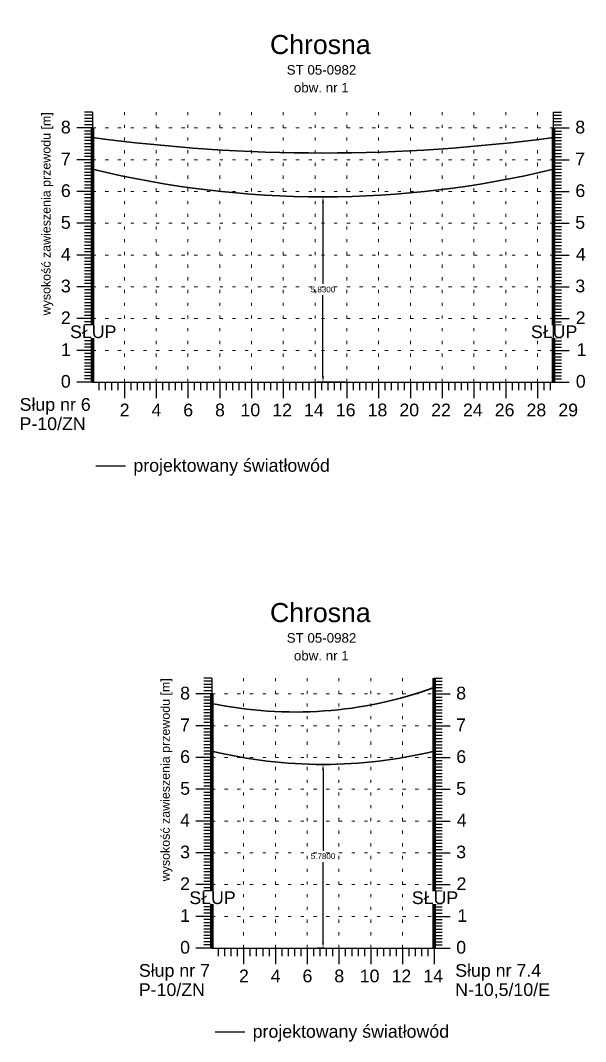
# Model space of a CAD drawing. Header units: metres. Extents: x -870 to 439, y 1328 to 1364.
# Drawn here: x -582.26 to -564.48, y 1330.96 to 1363.1 of the extents above; entities that cross this region are included whole.
import ezdxf

# ---------------------------------------------------------------- set-up
doc = ezdxf.new("R2010")
doc.units = ezdxf.units.M
doc.header["$MEASUREMENT"] = 0
doc.linetypes.add('ACAD_ISO07W100', pattern=[3, 0, -3])
doc.styles.get("Standard").update_dxf_attribs({"font": 'arial.ttf'})
doc.dimstyles.get("Standard").update_dxf_attribs({"dimtxt": 0.18, "dimasz": 0.18, "dimexe": 0.18, "dimexo": 0.0625, "dimgap": 0.09, "dimtad": 0, "dimtih": 1, "dimtoh": 1, "dimdec": 4, "dimzin": 0, "dimdsep": 46, "dimtxsty": 'Standard', "dimcen": 0.09, "dimadec": 0, "dimazin": 0, "dimtfac": 1, "dimtdec": 4, "dimtofl": 0, "dimtmove": 0, "dimatfit": 3, "dimfxl": 1, "dimtolj": 1, "dimtzin": 0, "dimarcsym": 0})

# ---------------------------------------------------------------- blocks, each defined once
blk = doc.blocks.new('*D46')
at = {"color": 0, "lineweight": -2}
for p, q in [((-572.801, 1357.543), (-572.919, 1357.543)), ((-572.739, 1357.363), (-572.739, 1354.809)), ((-572.739, 1351.893), (-572.739, 1354.446)), ((-572.051, 1351.713), (-572.919, 1351.713))]:
    blk.add_line(p, q, dxfattribs=at)
at = {"color": 0}
for points in [[(-572.709, 1357.363), (-572.769, 1357.363), (-572.739, 1357.543)], [(-572.769, 1351.893), (-572.709, 1351.893), (-572.739, 1351.713)]]:
    blk.add_solid(points, dxfattribs=at)
at = {"layer": 'Defpoints', "color": 0}
for p in [(-572.739, 1357.543), (-572.739, 1351.713), (-571.989, 1351.713)]:
    blk.add_point(p, dxfattribs=at)
at = {"color": 0, "lineweight": 25, "insert": (-572.739, 1354.628), "char_height": 0.18, "attachment_point": 5}
blk.add_mtext('\\A1;5.8300', dxfattribs=at)
blk = doc.blocks.new('*D47')
at = {"color": 0, "lineweight": -2}
for p, q in [((-572.799, 1339.683), (-572.917, 1339.683)), ((-572.737, 1339.503), (-572.737, 1336.975)), ((-572.737, 1334.083), (-572.737, 1336.611)), ((-572.699, 1333.903), (-572.917, 1333.903))]:
    blk.add_line(p, q, dxfattribs=at)
at = {"color": 0}
for points in [[(-572.707, 1339.503), (-572.767, 1339.503), (-572.737, 1339.683)], [(-572.767, 1334.083), (-572.707, 1334.083), (-572.737, 1333.903)]]:
    blk.add_solid(points, dxfattribs=at)
at = {"layer": 'Defpoints', "color": 0}
for p in [(-572.737, 1339.683), (-572.737, 1333.903), (-572.637, 1333.903)]:
    blk.add_point(p, dxfattribs=at)
at = {"color": 0, "lineweight": 25, "insert": (-572.737, 1336.793), "char_height": 0.18, "attachment_point": 5}
blk.add_mtext('\\A1;5.7800', dxfattribs=at)

msp = doc.modelspace()

# ---------------------------------------------------------------- linework, layer by layer
for p, q in [((-579.98896, 1360.21252), (-580.23896, 1360.21252)), ((-579.98896, 1360.21252), (-579.98896, 1351.71252)), ((-565.48896, 1360.21252), (-565.23896, 1360.21252)), ((-579.98896, 1360.11252), (-580.23896, 1360.11252)), ((-579.98896, 1360.01252), (-580.23896, 1360.01252)), ((-579.98896, 1359.91252), (-580.23896, 1359.91252)), ((-565.48896, 1360.11252), (-565.23896, 1360.11252)), ((-565.48896, 1360.01252), (-565.23896, 1360.01252)), ((-565.48896, 1359.91252), (-565.23896, 1359.91252)), ((-579.98896, 1359.71252), (-580.48896, 1359.71252)), ((-579.98896, 1359.71252), (-580.48896, 1359.71252)), ((-579.98896, 1359.81252), (-580.23896, 1359.81252)), ((-579.98896, 1359.61252), (-580.23896, 1359.61252)), ((-565.48896, 1359.81252), (-565.23896, 1359.81252)), ((-565.48896, 1359.71252), (-564.98896, 1359.71252)), ((-565.48896, 1359.71252), (-564.98896, 1359.71252)), ((-565.48896, 1359.61252), (-565.23896, 1359.61252)), ((-579.98896, 1359.51252), (-580.23896, 1359.51252)), ((-579.98896, 1359.41252), (-580.23896, 1359.41252)), ((-579.98896, 1359.31252), (-580.23896, 1359.31252)), ((-565.48896, 1359.51252), (-565.23896, 1359.51252)), ((-565.48896, 1359.41252), (-565.23896, 1359.41252)), ((-565.48896, 1359.31252), (-565.23896, 1359.31252)), ((-579.98896, 1359.21252), (-580.23896, 1359.21252)), ((-579.98896, 1359.11252), (-580.23896, 1359.11252)), ((-579.98896, 1359.01252), (-580.23896, 1359.01252)), ((-579.98896, 1358.91252), (-580.23896, 1358.91252)), ((-565.48896, 1359.21252), (-565.23896, 1359.21252)), ((-565.48896, 1359.11252), (-565.23896, 1359.11252)), ((-565.48896, 1359.01252), (-565.23896, 1359.01252)), ((-565.48896, 1358.91252), (-565.23896, 1358.91252)), ((-579.98896, 1358.71252), (-580.48896, 1358.71252)), ((-579.98896, 1358.71252), (-580.48896, 1358.71252)), ((-579.98896, 1358.81252), (-580.23896, 1358.81252)), ((-579.98896, 1358.61252), (-580.23896, 1358.61252)), ((-565.48896, 1358.81252), (-565.23896, 1358.81252)), ((-565.48896, 1358.71252), (-564.98896, 1358.71252)), ((-565.48896, 1358.71252), (-564.98896, 1358.71252)), ((-565.48896, 1358.61252), (-565.23896, 1358.61252)), ((-579.98896, 1358.51252), (-580.23896, 1358.51252)), ((-579.98896, 1358.41252), (-580.23896, 1358.41252)), ((-579.98896, 1358.31252), (-580.23896, 1358.31252)), ((-565.48896, 1358.51252), (-565.23896, 1358.51252)), ((-565.48896, 1358.41252), (-565.23896, 1358.41252)), ((-565.48896, 1358.31252), (-565.23896, 1358.31252)), ((-579.98896, 1358.21252), (-580.23896, 1358.21252)), ((-579.98896, 1358.11252), (-580.23896, 1358.11252)), ((-579.98896, 1358.01252), (-580.23896, 1358.01252)), ((-565.48896, 1358.21252), (-565.23896, 1358.21252)), ((-565.48896, 1358.11252), (-565.23896, 1358.11252)), ((-565.48896, 1358.01252), (-565.23896, 1358.01252)), ((-579.98896, 1357.71252), (-580.48896, 1357.71252)), ((-579.98896, 1357.71252), (-580.48896, 1357.71252)), ((-579.98896, 1357.91252), (-580.23896, 1357.91252)), ((-579.98896, 1357.81252), (-580.23896, 1357.81252)), ((-565.48896, 1357.91252), (-565.23896, 1357.91252)), ((-565.48896, 1357.81252), (-565.23896, 1357.81252)), ((-565.48896, 1357.71252), (-564.98896, 1357.71252)), ((-565.48896, 1357.71252), (-564.98896, 1357.71252)), ((-579.98896, 1357.61252), (-580.23896, 1357.61252)), ((-579.98896, 1357.51252), (-580.23896, 1357.51252)), ((-579.98896, 1357.41252), (-580.23896, 1357.41252)), ((-579.98896, 1357.31252), (-580.23896, 1357.31252)), ((-565.48896, 1357.61252), (-565.23896, 1357.61252)), ((-565.48896, 1357.51252), (-565.23896, 1357.51252)), ((-565.48896, 1357.41252), (-565.23896, 1357.41252)), ((-565.48896, 1357.31252), (-565.23896, 1357.31252)), ((-579.98896, 1357.21252), (-580.23896, 1357.21252)), ((-579.98896, 1357.11252), (-580.23896, 1357.11252)), ((-579.98896, 1357.01252), (-580.23896, 1357.01252)), ((-565.48896, 1357.21252), (-565.23896, 1357.21252)), ((-565.48896, 1357.11252), (-565.23896, 1357.11252)), ((-565.48896, 1357.01252), (-565.23896, 1357.01252)), ((-579.98896, 1356.71252), (-580.48896, 1356.71252)), ((-579.98896, 1356.71252), (-580.48896, 1356.71252)), ((-579.98896, 1356.91252), (-580.23896, 1356.91252)), ((-579.98896, 1356.81252), (-580.23896, 1356.81252)), ((-565.48896, 1356.91252), (-565.23896, 1356.91252)), ((-565.48896, 1356.81252), (-565.23896, 1356.81252)), ((-565.48896, 1356.71252), (-564.98896, 1356.71252)), ((-565.48896, 1356.71252), (-564.98896, 1356.71252)), ((-579.98896, 1356.61252), (-580.23896, 1356.61252)), ((-579.98896, 1356.51252), (-580.23896, 1356.51252)), ((-579.98896, 1356.41252), (-580.23896, 1356.41252)), ((-565.48896, 1356.61252), (-565.23896, 1356.61252)), ((-565.48896, 1356.51252), (-565.23896, 1356.51252)), ((-565.48896, 1356.41252), (-565.23896, 1356.41252)), ((-579.98896, 1356.31252), (-580.23896, 1356.31252)), ((-579.98896, 1356.21252), (-580.23896, 1356.21252)), ((-579.98896, 1356.11252), (-580.23896, 1356.11252)), ((-579.98896, 1356.01252), (-580.23896, 1356.01252)), ((-565.48896, 1356.31252), (-565.23896, 1356.31252)), ((-565.48896, 1356.21252), (-565.23896, 1356.21252)), ((-565.48896, 1356.11252), (-565.23896, 1356.11252)), ((-565.48896, 1356.01252), (-565.23896, 1356.01252)), ((-579.98896, 1355.71252), (-580.48896, 1355.71252)), ((-579.98896, 1355.71252), (-580.48896, 1355.71252)), ((-579.98896, 1355.91252), (-580.23896, 1355.91252)), ((-579.98896, 1355.81252), (-580.23896, 1355.81252)), ((-565.48896, 1355.91252), (-565.23896, 1355.91252)), ((-565.48896, 1355.81252), (-565.23896, 1355.81252)), ((-565.48896, 1355.71252), (-564.98896, 1355.71252)), ((-565.48896, 1355.71252), (-564.98896, 1355.71252)), ((-579.98896, 1355.61252), (-580.23896, 1355.61252)), ((-579.98896, 1355.51252), (-580.23896, 1355.51252)), ((-579.98896, 1355.41252), (-580.23896, 1355.41252)), ((-565.48896, 1355.61252), (-565.23896, 1355.61252)), ((-565.48896, 1355.51252), (-565.23896, 1355.51252)), ((-565.48896, 1355.41252), (-565.23896, 1355.41252)), ((-579.98896, 1355.31252), (-580.23896, 1355.31252)), ((-579.98896, 1355.21252), (-580.23896, 1355.21252)), ((-579.98896, 1355.11252), (-580.23896, 1355.11252)), ((-565.48896, 1355.31252), (-565.23896, 1355.31252)), ((-565.48896, 1355.21252), (-565.23896, 1355.21252)), ((-565.48896, 1355.11252), (-565.23896, 1355.11252)), ((-579.98896, 1355.01252), (-580.23896, 1355.01252)), ((-579.98896, 1354.91252), (-580.23896, 1354.91252)), ((-579.98896, 1354.81252), (-580.23896, 1354.81252)), ((-565.48896, 1355.01252), (-565.23896, 1355.01252)), ((-565.48896, 1354.91252), (-565.23896, 1354.91252)), ((-565.48896, 1354.81252), (-565.23896, 1354.81252)), ((-579.98896, 1354.71252), (-580.48896, 1354.71252)), ((-579.98896, 1354.71252), (-580.48896, 1354.71252)), ((-579.98896, 1354.61252), (-580.23896, 1354.61252)), ((-579.98896, 1354.51252), (-580.23896, 1354.51252)), ((-579.98896, 1354.41252), (-580.23896, 1354.41252)), ((-565.48896, 1354.71252), (-564.98896, 1354.71252)), ((-565.48896, 1354.71252), (-564.98896, 1354.71252)), ((-565.48896, 1354.61252), (-565.23896, 1354.61252)), ((-565.48896, 1354.51252), (-565.23896, 1354.51252)), ((-565.48896, 1354.41252), (-565.23896, 1354.41252)), ((-579.98896, 1354.31252), (-580.23896, 1354.31252)), ((-579.98896, 1354.21252), (-580.23896, 1354.21252)), ((-579.98896, 1354.11252), (-580.23896, 1354.11252)), ((-565.48896, 1354.31252), (-565.23896, 1354.31252)), ((-565.48896, 1354.21252), (-565.23896, 1354.21252)), ((-565.48896, 1354.11252), (-565.23896, 1354.11252)), ((-579.98896, 1354.01252), (-580.23896, 1354.01252)), ((-579.98896, 1353.91252), (-580.23896, 1353.91252)), ((-579.98896, 1353.81252), (-580.23896, 1353.81252)), ((-565.48896, 1354.01252), (-565.23896, 1354.01252)), ((-565.48896, 1353.91252), (-565.23896, 1353.91252)), ((-565.48896, 1353.81252), (-565.23896, 1353.81252)), ((-579.98896, 1353.71252), (-580.48896, 1353.71252)), ((-579.98896, 1353.71252), (-580.48896, 1353.71252)), ((-579.98896, 1353.61252), (-580.23896, 1353.61252)), ((-579.98896, 1353.51252), (-580.23896, 1353.51252)), ((-565.48896, 1353.71252), (-564.98896, 1353.71252)), ((-565.48896, 1353.71252), (-564.98896, 1353.71252)), ((-565.48896, 1353.61252), (-565.23896, 1353.61252)), ((-565.48896, 1353.51252), (-565.23896, 1353.51252)), ((-579.98896, 1353.41252), (-580.23896, 1353.41252)), ((-579.98896, 1353.31252), (-580.23896, 1353.31252)), ((-579.98896, 1353.21252), (-580.23896, 1353.21252)), ((-565.48896, 1353.41252), (-565.23896, 1353.41252)), ((-565.48896, 1353.31252), (-565.23896, 1353.31252)), ((-565.48896, 1353.21252), (-565.23896, 1353.21252)), ((-579.98896, 1353.11252), (-580.23896, 1353.11252)), ((-579.98896, 1353.01252), (-580.23896, 1353.01252)), ((-579.98896, 1352.91252), (-580.23896, 1352.91252)), ((-579.98896, 1352.81252), (-580.23896, 1352.81252)), ((-565.48896, 1353.11252), (-565.23896, 1353.11252)), ((-565.48896, 1353.01252), (-565.23896, 1353.01252)), ((-565.48896, 1352.91252), (-565.23896, 1352.91252)), ((-565.48896, 1352.81252), (-565.23896, 1352.81252)), ((-579.98896, 1352.71252), (-580.48896, 1352.71252)), ((-579.98896, 1352.71252), (-580.48896, 1352.71252)), ((-579.98896, 1352.61252), (-580.23896, 1352.61252)), ((-579.98896, 1352.51252), (-580.23896, 1352.51252)), ((-565.48896, 1352.71252), (-564.98896, 1352.71252)), ((-565.48896, 1352.71252), (-564.98896, 1352.71252)), ((-565.48896, 1352.61252), (-565.23896, 1352.61252)), ((-565.48896, 1352.51252), (-565.23896, 1352.51252)), ((-579.98896, 1352.41252), (-580.23896, 1352.41252)), ((-579.98896, 1352.31252), (-580.23896, 1352.31252)), ((-579.98896, 1352.21252), (-580.23896, 1352.21252)), ((-565.48896, 1352.41252), (-565.23896, 1352.41252)), ((-565.48896, 1352.31252), (-565.23896, 1352.31252)), ((-565.48896, 1352.21252), (-565.23896, 1352.21252)), ((-579.98896, 1352.11252), (-580.23896, 1352.11252)), ((-579.98896, 1352.01252), (-580.23896, 1352.01252)), ((-579.98896, 1351.91252), (-580.23896, 1351.91252)), ((-565.48896, 1352.11252), (-565.23896, 1352.11252)), ((-565.48896, 1352.01252), (-565.23896, 1352.01252)), ((-565.48896, 1351.91252), (-565.23896, 1351.91252)), ((-579.98896, 1351.71252), (-580.48896, 1351.71252)), ((-579.98896, 1351.81252), (-580.23896, 1351.81252)), ((-579.98896, 1351.71252), (-580.23896, 1351.71252)), ((-579.98896, 1351.71252), (-564.98896, 1351.71252)), ((-579.78896, 1351.71252), (-579.78896, 1351.46252)), ((-579.58896, 1351.71252), (-579.58896, 1351.46252)), ((-579.38896, 1351.71252), (-579.38896, 1351.46252)), ((-579.18896, 1351.71252), (-579.18896, 1351.46252)), ((-578.98896, 1351.71252), (-578.98896, 1351.21252)), ((-578.78896, 1351.71252), (-578.78896, 1351.46252)), ((-578.58896, 1351.71252), (-578.58896, 1351.46252)), ((-578.38896, 1351.71252), (-578.38896, 1351.46252)), ((-578.18896, 1351.71252), (-578.18896, 1351.46252)), ((-577.98896, 1351.71252), (-577.98896, 1351.21252)), ((-577.78896, 1351.71252), (-577.78896, 1351.46252)), ((-577.58896, 1351.71252), (-577.58896, 1351.46252)), ((-577.38896, 1351.71252), (-577.38896, 1351.46252)), ((-577.18896, 1351.71252), (-577.18896, 1351.46252)), ((-576.98896, 1351.71252), (-576.98896, 1351.21252)), ((-576.78896, 1351.71252), (-576.78896, 1351.46252)), ((-576.58896, 1351.71252), (-576.58896, 1351.46252)), ((-576.38896, 1351.71252), (-576.38896, 1351.46252)), ((-576.18896, 1351.71252), (-576.18896, 1351.46252)), ((-575.98896, 1351.71252), (-575.98896, 1351.21252)), ((-575.78896, 1351.71252), (-575.78896, 1351.46252)), ((-575.58896, 1351.71252), (-575.58896, 1351.46252)), ((-575.38896, 1351.71252), (-575.38896, 1351.46252)), ((-575.18896, 1351.71252), (-575.18896, 1351.46252)), ((-574.98896, 1351.71252), (-574.98896, 1351.21252)), ((-574.78896, 1351.71252), (-574.78896, 1351.46252)), ((-574.58896, 1351.71252), (-574.58896, 1351.46252)), ((-574.38896, 1351.71252), (-574.38896, 1351.46252)), ((-574.18896, 1351.71252), (-574.18896, 1351.46252)), ((-573.98896, 1351.71252), (-573.98896, 1351.21252)), ((-573.78896, 1351.71252), (-573.78896, 1351.46252)), ((-573.58896, 1351.71252), (-573.58896, 1351.46252)), ((-573.38896, 1351.71252), (-573.38896, 1351.46252)), ((-573.18896, 1351.71252), (-573.18896, 1351.46252)), ((-572.98896, 1351.71252), (-572.98896, 1351.21252)), ((-572.78896, 1351.71252), (-572.78896, 1351.46252)), ((-572.58896, 1351.71252), (-572.58896, 1351.46252)), ((-572.38896, 1351.71252), (-572.38896, 1351.46252)), ((-572.18896, 1351.71252), (-572.18896, 1351.46252)), ((-571.98896, 1351.71252), (-571.98896, 1351.21252)), ((-571.78896, 1351.71252), (-571.78896, 1351.46252)), ((-571.58896, 1351.71252), (-571.58896, 1351.46252)), ((-571.38896, 1351.71252), (-571.38896, 1351.46252)), ((-571.18896, 1351.71252), (-571.18896, 1351.46252)), ((-570.98896, 1351.71252), (-570.98896, 1351.21252)), ((-570.78896, 1351.71252), (-570.78896, 1351.46252)), ((-570.58896, 1351.71252), (-570.58896, 1351.46252)), ((-570.38896, 1351.71252), (-570.38896, 1351.46252)), ((-570.18896, 1351.71252), (-570.18896, 1351.46252)), ((-569.98896, 1351.71252), (-569.98896, 1351.21252)), ((-569.78896, 1351.71252), (-569.78896, 1351.46252)), ((-569.58896, 1351.71252), (-569.58896, 1351.46252)), ((-569.38896, 1351.71252), (-569.38896, 1351.46252)), ((-569.18896, 1351.71252), (-569.18896, 1351.46252)), ((-568.98896, 1351.71252), (-568.98896, 1351.21252)), ((-568.78896, 1351.71252), (-568.78896, 1351.46252)), ((-568.58896, 1351.71252), (-568.58896, 1351.46252)), ((-568.38896, 1351.71252), (-568.38896, 1351.46252)), ((-568.18896, 1351.71252), (-568.18896, 1351.46252)), ((-567.98896, 1351.71252), (-567.98896, 1351.21252)), ((-567.78896, 1351.71252), (-567.78896, 1351.46252)), ((-567.58896, 1351.71252), (-567.58896, 1351.46252)), ((-567.38896, 1351.71252), (-567.38896, 1351.46252)), ((-567.18896, 1351.71252), (-567.18896, 1351.46252)), ((-566.98896, 1351.71252), (-566.98896, 1351.21252)), ((-566.78896, 1351.71252), (-566.78896, 1351.46252)), ((-566.58896, 1351.71252), (-566.58896, 1351.46252)), ((-566.38896, 1351.71252), (-566.38896, 1351.46252)), ((-566.18896, 1351.71252), (-566.18896, 1351.46252)), ((-565.98896, 1351.71252), (-565.98896, 1351.21252)), ((-565.78896, 1351.71252), (-565.78896, 1351.46252)), ((-565.58896, 1351.71252), (-565.58896, 1351.46252)), ((-565.48896, 1351.81252), (-565.23896, 1351.81252)), ((-576.23661, 1342.40278), (-576.48661, 1342.40278)), ((-576.23661, 1342.30278), (-576.48661, 1342.30278)), ((-576.23661, 1342.20278), (-576.48661, 1342.20278)), ((-576.23661, 1342.40278), (-576.23661, 1333.90278)), ((-569.23661, 1342.40278), (-569.23661, 1333.90278)), ((-569.23661, 1342.40278), (-568.98661, 1342.40278)), ((-569.23661, 1342.30278), (-568.98661, 1342.30278)), ((-569.23661, 1342.20278), (-568.98661, 1342.20278)), ((-576.23661, 1341.90278), (-576.73661, 1341.90278)), ((-576.23661, 1341.90278), (-576.73661, 1341.90278)), ((-576.23661, 1342.10278), (-576.48661, 1342.10278)), ((-576.23661, 1342.00278), (-576.48661, 1342.00278)), ((-569.23661, 1342.10278), (-568.98661, 1342.10278)), ((-569.23661, 1342.00278), (-568.98661, 1342.00278)), ((-569.23661, 1341.90278), (-568.73661, 1341.90278)), ((-569.23661, 1341.90278), (-568.73661, 1341.90278)), ((-576.23661, 1341.80278), (-576.48661, 1341.80278)), ((-576.23661, 1341.70278), (-576.48661, 1341.70278)), ((-576.23661, 1341.60278), (-576.48661, 1341.60278)), ((-569.23661, 1341.80278), (-568.98661, 1341.80278)), ((-569.23661, 1341.70278), (-568.98661, 1341.70278)), ((-569.23661, 1341.60278), (-568.98661, 1341.60278)), ((-576.23661, 1341.50278), (-576.48661, 1341.50278)), ((-576.23661, 1341.40278), (-576.48661, 1341.40278)), ((-576.23661, 1341.30278), (-576.48661, 1341.30278)), ((-569.23661, 1341.50278), (-568.98661, 1341.50278)), ((-569.23661, 1341.40278), (-568.98661, 1341.40278)), ((-569.23661, 1341.30278), (-568.98661, 1341.30278)), ((-576.23661, 1341.20278), (-576.48661, 1341.20278)), ((-576.23661, 1341.10278), (-576.48661, 1341.10278)), ((-576.23661, 1341.00278), (-576.48661, 1341.00278)), ((-569.23661, 1341.20278), (-568.98661, 1341.20278)), ((-569.23661, 1341.10278), (-568.98661, 1341.10278)), ((-569.23661, 1341.00278), (-568.98661, 1341.00278)), ((-576.23661, 1340.90278), (-576.73661, 1340.90278)), ((-576.23661, 1340.90278), (-576.73661, 1340.90278)), ((-576.23661, 1340.80278), (-576.48661, 1340.80278)), ((-576.23661, 1340.70278), (-576.48661, 1340.70278)), ((-576.23661, 1340.60278), (-576.48661, 1340.60278)), ((-569.23661, 1340.90278), (-568.73661, 1340.90278)), ((-569.23661, 1340.90278), (-568.73661, 1340.90278)), ((-569.23661, 1340.80278), (-568.98661, 1340.80278)), ((-569.23661, 1340.70278), (-568.98661, 1340.70278)), ((-569.23661, 1340.60278), (-568.98661, 1340.60278)), ((-576.23661, 1340.50278), (-576.48661, 1340.50278)), ((-576.23661, 1340.40278), (-576.48661, 1340.40278)), ((-576.23661, 1340.30278), (-576.48661, 1340.30278)), ((-569.23661, 1340.50278), (-568.98661, 1340.50278)), ((-569.23661, 1340.40278), (-568.98661, 1340.40278)), ((-569.23661, 1340.30278), (-568.98661, 1340.30278)), ((-576.23661, 1340.20278), (-576.48661, 1340.20278)), ((-576.23661, 1340.10278), (-576.48661, 1340.10278)), ((-576.23661, 1340.00278), (-576.48661, 1340.00278)), ((-569.23661, 1340.20278), (-568.98661, 1340.20278)), ((-569.23661, 1340.10278), (-568.98661, 1340.10278)), ((-569.23661, 1340.00278), (-568.98661, 1340.00278)), ((-576.23661, 1339.90278), (-576.73661, 1339.90278)), ((-576.23661, 1339.90278), (-576.73661, 1339.90278)), ((-576.23661, 1339.80278), (-576.48661, 1339.80278)), ((-576.23661, 1339.70278), (-576.48661, 1339.70278)), ((-569.23661, 1339.90278), (-568.73661, 1339.90278)), ((-569.23661, 1339.90278), (-568.73661, 1339.90278)), ((-569.23661, 1339.80278), (-568.98661, 1339.80278)), ((-569.23661, 1339.70278), (-568.98661, 1339.70278)), ((-576.23661, 1339.60278), (-576.48661, 1339.60278)), ((-576.23661, 1339.50278), (-576.48661, 1339.50278)), ((-576.23661, 1339.40278), (-576.48661, 1339.40278)), ((-576.23661, 1339.30278), (-576.48661, 1339.30278)), ((-569.23661, 1339.60278), (-568.98661, 1339.60278)), ((-569.23661, 1339.50278), (-568.98661, 1339.50278)), ((-569.23661, 1339.40278), (-568.98661, 1339.40278)), ((-569.23661, 1339.30278), (-568.98661, 1339.30278)), ((-576.23661, 1339.20278), (-576.48661, 1339.20278)), ((-576.23661, 1339.10278), (-576.48661, 1339.10278)), ((-576.23661, 1339.00278), (-576.48661, 1339.00278)), ((-569.23661, 1339.20278), (-568.98661, 1339.20278)), ((-569.23661, 1339.10278), (-568.98661, 1339.10278)), ((-569.23661, 1339.00278), (-568.98661, 1339.00278)), ((-576.23661, 1338.90278), (-576.73661, 1338.90278)), ((-576.23661, 1338.90278), (-576.73661, 1338.90278)), ((-576.23661, 1338.80278), (-576.48661, 1338.80278)), ((-576.23661, 1338.70278), (-576.48661, 1338.70278)), ((-569.23661, 1338.90278), (-568.73661, 1338.90278)), ((-569.23661, 1338.90278), (-568.73661, 1338.90278)), ((-569.23661, 1338.80278), (-568.98661, 1338.80278)), ((-569.23661, 1338.70278), (-568.98661, 1338.70278)), ((-576.23661, 1338.60278), (-576.48661, 1338.60278)), ((-576.23661, 1338.50278), (-576.48661, 1338.50278)), ((-576.23661, 1338.40278), (-576.48661, 1338.40278)), ((-569.23661, 1338.60278), (-568.98661, 1338.60278)), ((-569.23661, 1338.50278), (-568.98661, 1338.50278)), ((-569.23661, 1338.40278), (-568.98661, 1338.40278)), ((-576.23661, 1338.30278), (-576.48661, 1338.30278)), ((-576.23661, 1338.20278), (-576.48661, 1338.20278)), ((-576.23661, 1338.10278), (-576.48661, 1338.10278)), ((-569.23661, 1338.30278), (-568.98661, 1338.30278)), ((-569.23661, 1338.20278), (-568.98661, 1338.20278)), ((-569.23661, 1338.10278), (-568.98661, 1338.10278)), ((-576.23661, 1337.90278), (-576.73661, 1337.90278)), ((-576.23661, 1337.90278), (-576.73661, 1337.90278)), ((-576.23661, 1338.00278), (-576.48661, 1338.00278)), ((-576.23661, 1337.80278), (-576.48661, 1337.80278)), ((-576.23661, 1337.70278), (-576.48661, 1337.70278)), ((-569.23661, 1338.00278), (-568.98661, 1338.00278)), ((-569.23661, 1337.90278), (-568.73661, 1337.90278)), ((-569.23661, 1337.90278), (-568.73661, 1337.90278)), ((-569.23661, 1337.80278), (-568.98661, 1337.80278)), ((-569.23661, 1337.70278), (-568.98661, 1337.70278)), ((-576.23661, 1337.60278), (-576.48661, 1337.60278)), ((-576.23661, 1337.50278), (-576.48661, 1337.50278)), ((-576.23661, 1337.40278), (-576.48661, 1337.40278)), ((-569.23661, 1337.60278), (-568.98661, 1337.60278)), ((-569.23661, 1337.50278), (-568.98661, 1337.50278)), ((-569.23661, 1337.40278), (-568.98661, 1337.40278)), ((-576.23661, 1337.30278), (-576.48661, 1337.30278)), ((-576.23661, 1337.20278), (-576.48661, 1337.20278)), ((-576.23661, 1337.10278), (-576.48661, 1337.10278)), ((-569.23661, 1337.30278), (-568.98661, 1337.30278)), ((-569.23661, 1337.20278), (-568.98661, 1337.20278)), ((-569.23661, 1337.10278), (-568.98661, 1337.10278)), ((-576.23661, 1336.90278), (-576.73661, 1336.90278)), ((-576.23661, 1336.90278), (-576.73661, 1336.90278)), ((-576.23661, 1337.00278), (-576.48661, 1337.00278)), ((-576.23661, 1336.80278), (-576.48661, 1336.80278)), ((-569.23661, 1337.00278), (-568.98661, 1337.00278)), ((-569.23661, 1336.90278), (-568.73661, 1336.90278)), ((-569.23661, 1336.90278), (-568.73661, 1336.90278)), ((-569.23661, 1336.80278), (-568.98661, 1336.80278)), ((-576.23661, 1336.70278), (-576.48661, 1336.70278)), ((-576.23661, 1336.60278), (-576.48661, 1336.60278)), ((-576.23661, 1336.50278), (-576.48661, 1336.50278)), ((-569.23661, 1336.70278), (-568.98661, 1336.70278)), ((-569.23661, 1336.60278), (-568.98661, 1336.60278)), ((-569.23661, 1336.50278), (-568.98661, 1336.50278)), ((-576.23661, 1336.40278), (-576.48661, 1336.40278)), ((-576.23661, 1336.30278), (-576.48661, 1336.30278)), ((-576.23661, 1336.20278), (-576.48661, 1336.20278)), ((-576.23661, 1336.10278), (-576.48661, 1336.10278)), ((-569.23661, 1336.40278), (-568.98661, 1336.40278)), ((-569.23661, 1336.30278), (-568.98661, 1336.30278)), ((-569.23661, 1336.20278), (-568.98661, 1336.20278)), ((-569.23661, 1336.10278), (-568.98661, 1336.10278)), ((-576.23661, 1335.90278), (-576.73661, 1335.90278)), ((-576.23661, 1335.90278), (-576.73661, 1335.90278)), ((-576.23661, 1336.00278), (-576.48661, 1336.00278)), ((-576.23661, 1335.80278), (-576.48661, 1335.80278)), ((-569.23661, 1336.00278), (-568.98661, 1336.00278)), ((-569.23661, 1335.90278), (-568.73661, 1335.90278)), ((-569.23661, 1335.90278), (-568.73661, 1335.90278)), ((-569.23661, 1335.80278), (-568.98661, 1335.80278)), ((-576.23661, 1335.70278), (-576.48661, 1335.70278)), ((-576.23661, 1335.60278), (-576.48661, 1335.60278)), ((-576.23661, 1335.50278), (-576.48661, 1335.50278)), ((-569.23661, 1335.70278), (-568.98661, 1335.70278)), ((-569.23661, 1335.60278), (-568.98661, 1335.60278)), ((-569.23661, 1335.50278), (-568.98661, 1335.50278)), ((-576.23661, 1335.40278), (-576.48661, 1335.40278)), ((-576.23661, 1335.30278), (-576.48661, 1335.30278)), ((-576.23661, 1335.20278), (-576.48661, 1335.20278)), ((-569.23661, 1335.40278), (-568.98661, 1335.40278)), ((-569.23661, 1335.30278), (-568.98661, 1335.30278)), ((-569.23661, 1335.20278), (-568.98661, 1335.20278)), ((-576.23661, 1334.90278), (-576.73661, 1334.90278)), ((-576.23661, 1334.90278), (-576.73661, 1334.90278)), ((-576.23661, 1335.10278), (-576.48661, 1335.10278)), ((-576.23661, 1335.00278), (-576.48661, 1335.00278)), ((-569.23661, 1335.10278), (-568.98661, 1335.10278)), ((-569.23661, 1335.00278), (-568.98661, 1335.00278)), ((-569.23661, 1334.90278), (-568.73661, 1334.90278)), ((-569.23661, 1334.90278), (-568.73661, 1334.90278)), ((-576.23661, 1334.80278), (-576.48661, 1334.80278)), ((-576.23661, 1334.70278), (-576.48661, 1334.70278)), ((-576.23661, 1334.60278), (-576.48661, 1334.60278)), ((-576.23661, 1334.50278), (-576.48661, 1334.50278)), ((-569.23661, 1334.80278), (-568.98661, 1334.80278)), ((-569.23661, 1334.70278), (-568.98661, 1334.70278)), ((-569.23661, 1334.60278), (-568.98661, 1334.60278)), ((-569.23661, 1334.50278), (-568.98661, 1334.50278)), ((-576.23661, 1334.40278), (-576.48661, 1334.40278)), ((-576.23661, 1334.30278), (-576.48661, 1334.30278)), ((-576.23661, 1334.20278), (-576.48661, 1334.20278)), ((-569.23661, 1334.40278), (-568.98661, 1334.40278)), ((-569.23661, 1334.30278), (-568.98661, 1334.30278)), ((-569.23661, 1334.20278), (-568.98661, 1334.20278)), ((-576.23661, 1333.90278), (-576.73661, 1333.90278)), ((-576.23661, 1334.10278), (-576.48661, 1334.10278)), ((-576.23661, 1334.00278), (-576.48661, 1334.00278)), ((-576.23661, 1333.90278), (-576.48661, 1333.90278)), ((-576.23661, 1333.90278), (-569.23661, 1333.90278)), ((-576.03661, 1333.90278), (-576.03661, 1333.65278)), ((-575.83661, 1333.90278), (-575.83661, 1333.65278)), ((-575.63661, 1333.90278), (-575.63661, 1333.65278)), ((-575.43661, 1333.90278), (-575.43661, 1333.65278)), ((-575.23661, 1333.90278), (-575.23661, 1333.40278)), ((-575.03661, 1333.90278), (-575.03661, 1333.65278)), ((-574.83661, 1333.90278), (-574.83661, 1333.65278)), ((-574.63661, 1333.90278), (-574.63661, 1333.65278)), ((-574.43661, 1333.90278), (-574.43661, 1333.65278)), ((-574.23661, 1333.90278), (-574.23661, 1333.40278)), ((-574.03661, 1333.90278), (-574.03661, 1333.65278)), ((-573.83661, 1333.90278), (-573.83661, 1333.65278)), ((-573.63661, 1333.90278), (-573.63661, 1333.65278)), ((-573.43661, 1333.90278), (-573.43661, 1333.65278)), ((-573.23661, 1333.90278), (-573.23661, 1333.40278)), ((-573.03661, 1333.90278), (-573.03661, 1333.65278)), ((-572.83661, 1333.90278), (-572.83661, 1333.65278)), ((-572.63661, 1333.90278), (-572.63661, 1333.65278)), ((-572.43661, 1333.90278), (-572.43661, 1333.65278)), ((-572.23661, 1333.90278), (-572.23661, 1333.40278)), ((-572.03661, 1333.90278), (-572.03661, 1333.65278)), ((-571.83661, 1333.90278), (-571.83661, 1333.65278)), ((-571.63661, 1333.90278), (-571.63661, 1333.65278)), ((-571.43661, 1333.90278), (-571.43661, 1333.65278)), ((-571.23661, 1333.90278), (-571.23661, 1333.40278)), ((-571.03661, 1333.90278), (-571.03661, 1333.65278)), ((-570.83661, 1333.90278), (-570.83661, 1333.65278)), ((-570.63661, 1333.90278), (-570.63661, 1333.65278)), ((-570.43661, 1333.90278), (-570.43661, 1333.65278)), ((-570.23661, 1333.90278), (-570.23661, 1333.40278)), ((-570.03661, 1333.90278), (-570.03661, 1333.65278)), ((-569.83661, 1333.90278), (-569.83661, 1333.65278)), ((-569.63661, 1333.90278), (-569.63661, 1333.65278)), ((-569.43661, 1333.90278), (-569.43661, 1333.65278)), ((-569.23661, 1334.10278), (-568.98661, 1334.10278)), ((-569.23661, 1334.00278), (-568.98661, 1334.00278)), ((-569.23661, 1333.90278), (-569.23661, 1333.40278)), ((-569.23661, 1333.90278), (-568.73661, 1333.90278)), ((-569.23661, 1333.90278), (-568.98661, 1333.90278))]:
    msp.add_line(p, q)
at = {"linetype": 'ACAD_ISO07W100', "lineweight": 15, "ltscale": 0.1}
for p, q in [((-578.98896, 1351.71252), (-578.98896, 1360.21252)), ((-577.98896, 1351.71252), (-577.98896, 1360.21252)), ((-576.98896, 1351.71252), (-576.98896, 1360.21252)), ((-575.98896, 1351.71252), (-575.98896, 1360.21252)), ((-574.98896, 1351.71252), (-574.98896, 1360.21252)), ((-573.98896, 1351.71252), (-573.98896, 1360.21252)), ((-572.98896, 1351.71252), (-572.98896, 1360.21252)), ((-571.98896, 1351.71252), (-571.98896, 1360.21252)), ((-570.98896, 1351.71252), (-570.98896, 1360.21252)), ((-569.98896, 1351.71252), (-569.98896, 1360.21252)), ((-568.98896, 1351.71252), (-568.98896, 1360.21252)), ((-567.98896, 1351.71252), (-567.98896, 1360.21252)), ((-566.98896, 1351.71252), (-566.98896, 1360.21252)), ((-565.98896, 1351.71252), (-565.98896, 1360.21252)), ((-579.98896, 1359.71252), (-564.98896, 1359.71252)), ((-579.98896, 1358.71252), (-564.98896, 1358.71252)), ((-579.98896, 1357.71252), (-564.98896, 1357.71252)), ((-579.98896, 1356.71252), (-564.98896, 1356.71252)), ((-579.98896, 1355.71252), (-564.98896, 1355.71252)), ((-579.98896, 1354.71252), (-564.98896, 1354.71252)), ((-579.98896, 1353.71252), (-564.98896, 1353.71252)), ((-579.98896, 1352.71252), (-564.98896, 1352.71252)), ((-579.98896, 1351.71252), (-564.98896, 1351.71252)), ((-575.23661, 1333.90278), (-575.23661, 1342.40278)), ((-574.23661, 1333.90278), (-574.23661, 1342.40278)), ((-573.23661, 1333.90278), (-573.23661, 1342.40278)), ((-572.23661, 1333.90278), (-572.23661, 1342.40278)), ((-571.23661, 1333.90278), (-571.23661, 1342.40278)), ((-570.23661, 1333.90278), (-570.23661, 1342.40278)), ((-570.23661, 1333.90278), (-570.23661, 1342.40278)), ((-569.23661, 1333.90278), (-569.23661, 1342.40278)), ((-569.23661, 1333.90278), (-569.23661, 1342.40278)), ((-576.23661, 1341.90278), (-569.23661, 1341.90278)), ((-576.23661, 1340.90278), (-569.23661, 1340.90278)), ((-576.23661, 1339.90278), (-569.23661, 1339.90278)), ((-576.23661, 1338.90278), (-569.23661, 1338.90278)), ((-576.23661, 1337.90278), (-569.23661, 1337.90278)), ((-576.23661, 1336.90278), (-569.23661, 1336.90278)), ((-576.23661, 1335.90278), (-569.23661, 1335.90278)), ((-576.23661, 1334.90278), (-569.23661, 1334.90278)), ((-576.23661, 1333.90278), (-569.23661, 1333.90278))]:
    msp.add_line(p, q, dxfattribs=at)
at = {"lineweight": 100}
for p, q in [((-579.98896, 1359.71252), (-579.98896, 1351.71252)), ((-565.48896, 1359.71252), (-565.48896, 1351.71252)), ((-569.23661, 1342.40278), (-569.23661, 1333.90278)), ((-576.23661, 1341.90278), (-576.23661, 1333.90278))]:
    msp.add_line(p, q, dxfattribs=at)
at = {"color": 3, "lineweight": 25}
for p, q in [((-579.88341, 1349.0823), (-578.95282, 1349.0823)), ((-576.13105, 1331.27256), (-575.20047, 1331.27256))]:
    msp.add_line(p, q, dxfattribs=at)
at = {"lineweight": 30}
for centre, radius, start, end in [((-572.73896, 1412.80273), 53.8802, 262.266951, 277.733049), ((-573.61661, 1354.17282), 12.84019, 258.226305, 289.944928)]:
    msp.add_arc(centre, radius, start, end, dxfattribs=at)
at = {"color": 3, "lineweight": 30}
for centre, radius in [((-572.73896, 1388.18586), 30.64333), ((-572.73661, 1354.47611), 14.79333)]:
    msp.add_arc(centre, radius, 256.314453, 283.685547, dxfattribs=at)

# ---------------------------------------------------------------- texts
for s, height, p in [('Chrosna', 0.6, (-574.40689, 1362.03727)), ('ST 05-0982', 0.3, (-573.88032, 1361.38894)), ('obw. nr 1', 0.3, (-573.65447, 1360.8297)), ('8', 0.4, (-580.98622, 1359.53843)), ('8', 0.4, (-564.80057, 1359.53843)), ('7', 0.4, (-580.98622, 1358.53843)), ('7', 0.4, (-564.80357, 1358.53843)), ('6', 0.4, (-580.98622, 1357.53843)), ('6', 0.4, (-564.79784, 1357.53843)), ('5', 0.4, (-580.98622, 1356.53843)), ('5', 0.4, (-564.8033, 1356.53843)), ('4', 0.4, (-580.98622, 1355.53843)), ('4', 0.4, (-564.78256, 1355.53843)), ('3', 0.4, (-580.98622, 1354.53843)), ('3', 0.4, (-564.80057, 1354.53843)), ('2', 0.4, (-580.98622, 1353.53843)), ('2', 0.4, (-564.78938, 1353.53843)), ('1', 0.4, (-580.98622, 1352.53843)), ('1', 0.4, (-564.76073, 1352.53843)), ('0', 0.4, (-580.98622, 1351.53843)), ('0', 0.4, (-564.78513, 1351.53843)), ('Słup nr 6', 0.4, (-582.28421, 1350.81061)), ('2', 0.4, (-579.13577, 1350.63684)), ('4', 0.4, (-578.13577, 1350.63684)), ('6', 0.4, (-577.13577, 1350.63684)), ('8', 0.4, (-576.13577, 1350.63684)), ('10', 0.4, (-575.33577, 1350.63684)), ('12', 0.4, (-574.33577, 1350.63684)), ('14', 0.4, (-573.33577, 1350.63684)), ('16', 0.4, (-572.33577, 1350.63684)), ('18', 0.4, (-571.33577, 1350.63684)), ('20', 0.4, (-570.33577, 1350.63684)), ('22', 0.4, (-569.33577, 1350.63684)), ('24', 0.4, (-568.33577, 1350.63684)), ('26', 0.4, (-567.33577, 1350.63684)), ('28', 0.4, (-566.33577, 1350.63684)), ('29', 0.4, (-565.33577, 1350.63684)), ('P-10/ZN', 0.4, (-582.28585, 1350.20572)), ('projektowany światłowód', 0.4, (-578.70406, 1348.89254)), ('Chrosna', 0.6, (-574.40689, 1344.16261)), ('ST 05-0982', 0.3, (-573.88032, 1343.51428)), ('obw. nr 1', 0.3, (-573.65447, 1342.95505)), ('8', 0.4, (-577.23386, 1341.72869)), ('8', 0.4, (-568.54821, 1341.72869)), ('7', 0.4, (-577.23386, 1340.72869)), ('7', 0.4, (-568.55122, 1340.72869)), ('6', 0.4, (-577.23386, 1339.72869)), ('6', 0.4, (-568.54549, 1339.72869)), ('5', 0.4, (-577.23386, 1338.72869)), ('5', 0.4, (-568.55094, 1338.72869)), ('4', 0.4, (-577.23386, 1337.72869)), ('4', 0.4, (-568.53021, 1337.72869)), ('3', 0.4, (-577.23386, 1336.72869)), ('3', 0.4, (-568.54821, 1336.72869)), ('2', 0.4, (-577.23386, 1335.72869)), ('2', 0.4, (-568.53703, 1335.72869)), ('1', 0.4, (-577.23386, 1334.72869)), ('1', 0.4, (-568.50838, 1334.72869)), ('0', 0.4, (-577.23386, 1333.72869)), ('0', 0.4, (-568.54658, 1333.72869)), ('Słup nr 7', 0.4, (-578.53185, 1333.00086)), ('2', 0.4, (-575.38342, 1332.8271)), ('4', 0.4, (-574.38342, 1332.8271)), ('6', 0.4, (-573.38342, 1332.8271)), ('8', 0.4, (-572.38342, 1332.8271)), ('10', 0.4, (-571.58342, 1332.8271)), ('12', 0.4, (-570.58342, 1332.8271)), ('14', 0.4, (-569.58342, 1332.8271)), ('Słup nr 7.4', 0.4, (-568.57865, 1333.00086)), ('P-10/ZN', 0.4, (-578.5335, 1332.39598)), ('N-10,5/10/E', 0.4, (-568.57865, 1332.39598)), ('projektowany światłowód', 0.4, (-574.95171, 1331.08279))]:
    msp.add_text(s, height=height).set_placement(p)
at = {"lineweight": 18, "char_height": 0.28, "attachment_point": 1, "rotation": 90, "bg_fill": 3, "box_fill_scale": 1, "bg_fill_color": 256, "bg_fill_transparency": 0}
for insert in [(-581.59173, 1353.81463), (-577.83937, 1336.00489)]:
    msp.add_mtext_dynamic_manual_height_columns('wysokość zawieszenia przewodu [m]', width=9.2804774, gutter_width=2, heights=[-0.36385], dxfattribs=dict(at, insert=insert))

# ---------------------------------------------------------------- dimensions: what is measured, and where the dimension line sits
at = {"lineweight": 25}
for base, p1, p2, picture, middle in [((-572.73896, 1351.71252), (-572.73896, 1357.54252), (-571.98896, 1351.71252), '*D46', (-572.73896, 1354.62752)), ((-572.73661, 1333.90278), (-572.73661, 1339.68278), (-572.63661, 1333.90278), '*D47', (-572.73661, 1336.79278))]:
    dim = msp.add_linear_dim(base=base, p1=p1, p2=p2, angle=90, dimstyle='Standard', dxfattribs=at)
    dim.commit()
    dim.dimension.update_dxf_attribs({"geometry": picture, "text_midpoint": middle})

# ---------------------------------------------------------------- next in the draw order: texts
at = {"lineweight": 18, "char_height": 0.4, "attachment_point": 1, "bg_fill": 3, "box_fill_scale": 1, "bg_fill_color": 256, "bg_fill_transparency": 0}
for insert in [(-580.69706, 1353.49873), (-566.19706, 1353.49873), (-576.94471, 1335.68898), (-569.94471, 1335.68898)]:
    msp.add_mtext_dynamic_manual_height_columns('SŁUP', width=1.5368437, gutter_width=2, heights=[-0.41364], dxfattribs=dict(at, insert=insert))

# ---------------------------------------------------------------- next in the draw order: linework, layer by layer
at = {"lineweight": 25}
msp.add_lwpolyline([(-565.98896, 1351.71252), (-565.48896, 1351.71252), (-565.48896, 1360.21252)], dxfattribs=at)

doc.saveas('drawing.dxf')
